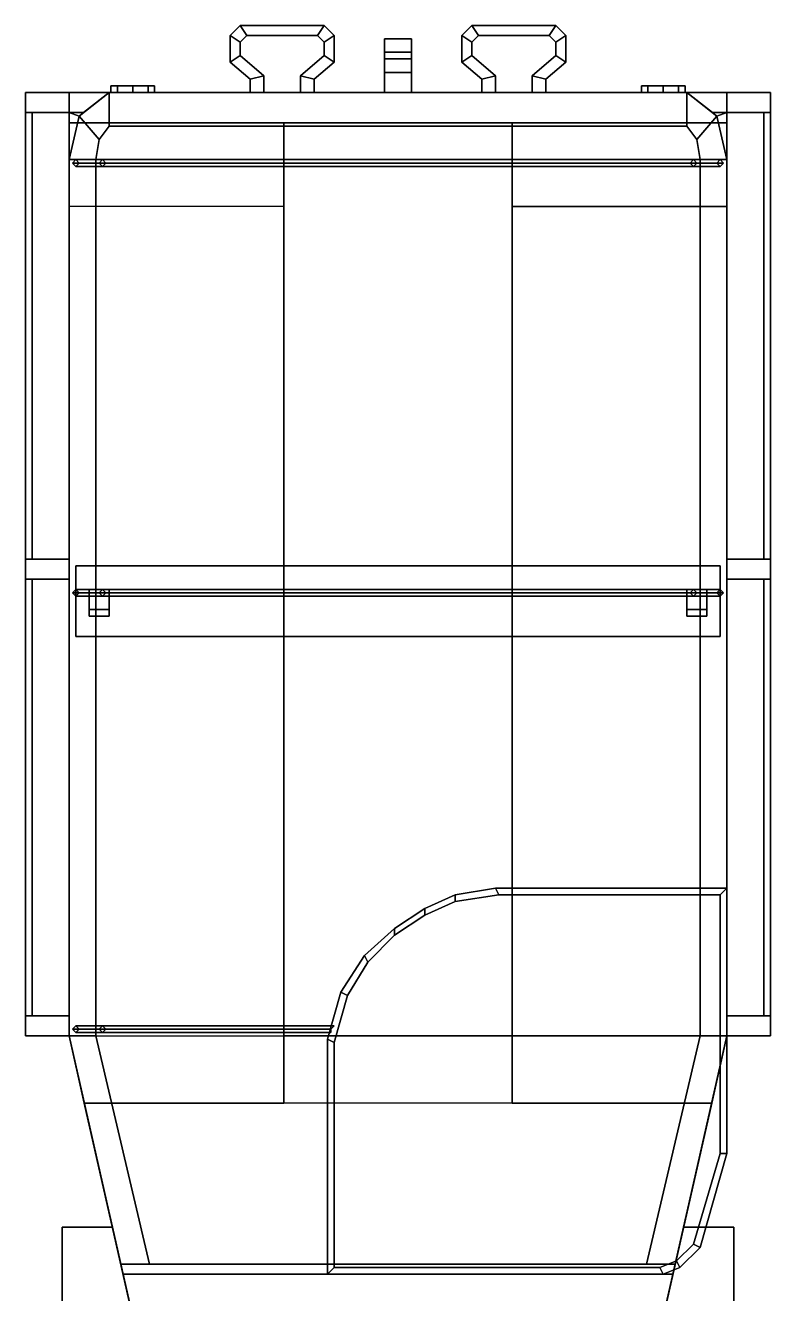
# Model space of a CAD drawing. Extents: x -1.11 to 1.11, y -2.64 to 3.12.
# Drawn here: x -1.11 to 1.11, y -0.658 to 3.12 of the extents above; entities that cross this region are included whole.
import ezdxf

# ---------------------------------------------------------------- set-up
doc = ezdxf.new("R2010")
doc.units = 0
doc.layers.get('0').update_dxf_attribs({"linetype": 'CONTINUOUS'})

msp = doc.modelspace()

# ---------------------------------------------------------------- linework, layer by layer
for points in [[(-0.47, 3.12, 0.63), (-0.5, 3.09, 0.63), (-0.5, 3.09, 0.83), (-0.47, 3.12, 0.83)], [(-0.45, 3.09, 0.63), (-0.47, 3.07, 0.63), (-0.5, 3.09, 0.63), (-0.47, 3.12, 0.63)], [(-0.5, 3.09, 0.83), (-0.47, 3.07, 0.83), (-0.45, 3.09, 0.83), (-0.47, 3.12, 0.83)], [(-0.47, 3.12, 0.83), (-0.22, 3.12, 0.83), (-0.22, 3.12, 0.63), (-0.47, 3.12, 0.63)], [(-0.22, 3.12, 0.63), (-0.24, 3.09, 0.63), (-0.45, 3.09, 0.63), (-0.47, 3.12, 0.63)], [(-0.45, 3.09, 0.83), (-0.24, 3.09, 0.83), (-0.22, 3.12, 0.83), (-0.47, 3.12, 0.83)], [(-0.19, 3.09, 0.63), (-0.22, 3.07, 0.63), (-0.24, 3.09, 0.63), (-0.22, 3.12, 0.63)], [(-0.24, 3.09, 0.83), (-0.22, 3.07, 0.83), (-0.19, 3.09, 0.83), (-0.22, 3.12, 0.83)], [(-0.22, 3.12, 0.83), (-0.19, 3.09, 0.83), (-0.19, 3.09, 0.63), (-0.22, 3.12, 0.63)], [(0.24, 3.09, 0.63), (0.22, 3.07, 0.63), (0.19, 3.09, 0.63), (0.22, 3.12, 0.63)], [(0.22, 3.12, 0.63), (0.19, 3.09, 0.63), (0.19, 3.09, 0.83), (0.22, 3.12, 0.83)], [(0.19, 3.09, 0.83), (0.22, 3.07, 0.83), (0.24, 3.09, 0.83), (0.22, 3.12, 0.83)], [(0.47, 3.12, 0.63), (0.45, 3.09, 0.63), (0.24, 3.09, 0.63), (0.22, 3.12, 0.63)], [(0.24, 3.09, 0.83), (0.45, 3.09, 0.83), (0.47, 3.12, 0.83), (0.22, 3.12, 0.83)], [(0.22, 3.12, 0.83), (0.47, 3.12, 0.83), (0.47, 3.12, 0.63), (0.22, 3.12, 0.63)], [(0.45, 3.09, 0.83), (0.47, 3.07, 0.83), (0.5, 3.09, 0.83), (0.47, 3.12, 0.83)], [(0.5, 3.09, 0.63), (0.47, 3.07, 0.63), (0.45, 3.09, 0.63), (0.47, 3.12, 0.63)], [(0.47, 3.12, 0.83), (0.5, 3.09, 0.83), (0.5, 3.09, 0.63), (0.47, 3.12, 0.63)], [(-0.5, 3.09, 0.63), (-0.5, 3.01, 0.63), (-0.5, 3.01, 0.83), (-0.5, 3.09, 0.83)], [(-0.47, 3.07, 0.63), (-0.47, 3.03, 0.63), (-0.5, 3.01, 0.63), (-0.5, 3.09, 0.63)], [(-0.5, 3.01, 0.83), (-0.47, 3.03, 0.83), (-0.47, 3.07, 0.83), (-0.5, 3.09, 0.83)], [(-0.45, 3.09, 0.83), (-0.47, 3.07, 0.83), (-0.47, 3.07, 0.63), (-0.45, 3.09, 0.63)], [(-0.47, 3.07, 0.83), (-0.47, 3.03, 0.83), (-0.47, 3.03, 0.63), (-0.47, 3.07, 0.63)], [(-0.45, 3.09, 0.63), (-0.24, 3.09, 0.63), (-0.24, 3.09, 0.83), (-0.45, 3.09, 0.83)], [(-0.24, 3.09, 0.63), (-0.22, 3.07, 0.63), (-0.22, 3.07, 0.83), (-0.24, 3.09, 0.83)], [(-0.19, 3.01, 0.63), (-0.22, 3.03, 0.63), (-0.22, 3.07, 0.63), (-0.19, 3.09, 0.63)], [(-0.22, 3.07, 0.83), (-0.22, 3.03, 0.83), (-0.19, 3.01, 0.83), (-0.19, 3.09, 0.83)], [(-0.22, 3.07, 0.63), (-0.22, 3.03, 0.63), (-0.22, 3.03, 0.83), (-0.22, 3.07, 0.83)], [(-0.19, 3.09, 0.83), (-0.19, 3.01, 0.83), (-0.19, 3.01, 0.63), (-0.19, 3.09, 0.63)], [(-0.04, 3.08, 0.83), (-0.04, 3.04, 0.87), (0.04, 3.04, 0.87), (0.04, 3.08, 0.83)], [(0.04, 3.08, 0.83), (0.04, 3.04, 0.77), (-0.04, 3.04, 0.77), (-0.04, 3.08, 0.83)], [(-0.04, 3.04, 0.77), (-0.04, 3.02, 0.81), (-0.04, 3.04, 0.87), (-0.04, 3.08, 0.83)], [(-0.04, 3.04, 0.59), (-0.04, 3.02, 0.65), (-0.04, 3.04, 0.69), (-0.04, 3.08, 0.63)], [(0.04, 3.08, 0.63), (0.04, 3.04, 0.59), (-0.04, 3.04, 0.59), (-0.04, 3.08, 0.63)], [(-0.04, 3.08, 0.78), (-0.04, 3.04, 0.73), (0.04, 3.04, 0.73), (0.04, 3.08, 0.78)], [(-0.04, 3.08, 0.63), (-0.04, 3.04, 0.69), (-0.04, 3.04, 0.73), (-0.04, 3.08, 0.78)], [(0.04, 3.08, 0.78), (0.04, 3.08, 0.63), (-0.04, 3.08, 0.63), (-0.04, 3.08, 0.78)], [(0.04, 3.04, 0.87), (0.04, 3.02, 0.81), (0.04, 3.04, 0.77), (0.04, 3.08, 0.83)], [(0.04, 3.04, 0.69), (0.04, 3.02, 0.65), (0.04, 3.04, 0.59), (0.04, 3.08, 0.63)], [(0.04, 3.04, 0.73), (0.04, 3.04, 0.69), (0.04, 3.08, 0.63), (0.04, 3.08, 0.78)], [(0.19, 3.01, 0.83), (0.22, 3.03, 0.83), (0.22, 3.07, 0.83), (0.19, 3.09, 0.83)], [(0.19, 3.09, 0.63), (0.19, 3.01, 0.63), (0.19, 3.01, 0.83), (0.19, 3.09, 0.83)], [(0.22, 3.07, 0.63), (0.22, 3.03, 0.63), (0.19, 3.01, 0.63), (0.19, 3.09, 0.63)], [(0.24, 3.09, 0.83), (0.22, 3.07, 0.83), (0.22, 3.07, 0.63), (0.24, 3.09, 0.63)], [(0.22, 3.07, 0.83), (0.22, 3.03, 0.83), (0.22, 3.03, 0.63), (0.22, 3.07, 0.63)], [(0.24, 3.09, 0.63), (0.45, 3.09, 0.63), (0.45, 3.09, 0.83), (0.24, 3.09, 0.83)], [(0.45, 3.09, 0.63), (0.47, 3.07, 0.63), (0.47, 3.07, 0.83), (0.45, 3.09, 0.83)], [(0.5, 3.01, 0.63), (0.47, 3.03, 0.63), (0.47, 3.07, 0.63), (0.5, 3.09, 0.63)], [(0.47, 3.07, 0.83), (0.47, 3.03, 0.83), (0.5, 3.01, 0.83), (0.5, 3.09, 0.83)], [(0.47, 3.07, 0.63), (0.47, 3.03, 0.63), (0.47, 3.03, 0.83), (0.47, 3.07, 0.83)], [(0.5, 3.09, 0.83), (0.5, 3.01, 0.83), (0.5, 3.01, 0.63), (0.5, 3.09, 0.63)], [(-0.47, 3.03, 0.63), (-0.4, 2.97, 0.63), (-0.44, 2.96, 0.63), (-0.5, 3.01, 0.63)], [(-0.44, 2.96, 0.83), (-0.4, 2.97, 0.83), (-0.47, 3.03, 0.83), (-0.5, 3.01, 0.83)], [(-0.47, 3.03, 0.83), (-0.4, 2.97, 0.83), (-0.4, 2.97, 0.63), (-0.47, 3.03, 0.63)], [(-0.22, 3.03, 0.63), (-0.29, 2.97, 0.63), (-0.29, 2.97, 0.83), (-0.22, 3.03, 0.83)], [(-0.25, 2.96, 0.63), (-0.29, 2.97, 0.63), (-0.22, 3.03, 0.63), (-0.19, 3.01, 0.63)], [(-0.22, 3.03, 0.83), (-0.29, 2.97, 0.83), (-0.25, 2.96, 0.83), (-0.19, 3.01, 0.83)], [(-0.04, 3.02, 0.81), (-0.04, 2.98, 0.81), (-0.04, 2.98, 0.87), (-0.04, 3.04, 0.87)], [(-0.04, 3.04, 0.87), (-0.04, 2.98, 0.87), (0.04, 2.98, 0.87), (0.04, 3.04, 0.87)], [(0.04, 3.04, 0.77), (0.04, 3.02, 0.81), (-0.04, 3.02, 0.81), (-0.04, 3.04, 0.77)], [(-0.04, 3.04, 0.69), (-0.04, 3.02, 0.65), (0.04, 3.02, 0.65), (0.04, 3.04, 0.69)], [(-0.04, 2.98, 0.59), (-0.04, 2.98, 0.65), (-0.04, 3.02, 0.65), (-0.04, 3.04, 0.59)], [(0.04, 3.04, 0.59), (0.04, 2.98, 0.59), (-0.04, 2.98, 0.59), (-0.04, 3.04, 0.59)], [(-0.04, 3.04, 0.73), (-0.04, 3.04, 0.69), (0.04, 3.04, 0.69), (0.04, 3.04, 0.73)], [(0.04, 2.98, 0.87), (0.04, 2.98, 0.81), (0.04, 3.02, 0.81), (0.04, 3.04, 0.87)], [(0.04, 3.02, 0.65), (0.04, 2.98, 0.65), (0.04, 2.98, 0.59), (0.04, 3.04, 0.59)], [(0.22, 3.03, 0.63), (0.29, 2.97, 0.63), (0.25, 2.96, 0.63), (0.19, 3.01, 0.63)], [(0.25, 2.96, 0.83), (0.29, 2.97, 0.83), (0.22, 3.03, 0.83), (0.19, 3.01, 0.83)], [(0.22, 3.03, 0.83), (0.29, 2.97, 0.83), (0.29, 2.97, 0.63), (0.22, 3.03, 0.63)], [(0.47, 3.03, 0.83), (0.4, 2.97, 0.83), (0.44, 2.96, 0.83), (0.5, 3.01, 0.83)], [(0.47, 3.03, 0.63), (0.4, 2.97, 0.63), (0.4, 2.97, 0.83), (0.47, 3.03, 0.83)], [(0.44, 2.96, 0.63), (0.4, 2.97, 0.63), (0.47, 3.03, 0.63), (0.5, 3.01, 0.63)], [(-0.5, 3.01, 0.63), (-0.44, 2.96, 0.63), (-0.44, 2.96, 0.83), (-0.5, 3.01, 0.83)], [(-0.19, 3.01, 0.83), (-0.25, 2.96, 0.83), (-0.25, 2.96, 0.63), (-0.19, 3.01, 0.63)], [(0.04, 3.02, 0.81), (0.04, 2.98, 0.81), (-0.04, 2.98, 0.81), (-0.04, 3.02, 0.81)], [(-0.04, 3.02, 0.65), (-0.04, 2.98, 0.65), (0.04, 2.98, 0.65), (0.04, 3.02, 0.65)], [(0.19, 3.01, 0.63), (0.25, 2.96, 0.63), (0.25, 2.96, 0.83), (0.19, 3.01, 0.83)], [(0.5, 3.01, 0.83), (0.44, 2.96, 0.83), (0.44, 2.96, 0.63), (0.5, 3.01, 0.63)], [(-0.4, 2.97, 0.63), (-0.4, 2.92, 0.63), (-0.44, 2.92, 0.63), (-0.44, 2.96, 0.63)], [(-0.44, 2.92, 0.83), (-0.4, 2.92, 0.83), (-0.4, 2.97, 0.83), (-0.44, 2.96, 0.83)], [(-0.44, 2.96, 0.63), (-0.44, 2.92, 0.63), (-0.44, 2.92, 0.83), (-0.44, 2.96, 0.83)], [(-0.4, 2.97, 0.83), (-0.4, 2.92, 0.83), (-0.4, 2.92, 0.63), (-0.4, 2.97, 0.63)], [(-0.29, 2.97, 0.63), (-0.29, 2.92, 0.63), (-0.29, 2.92, 0.83), (-0.29, 2.97, 0.83)], [(-0.25, 2.92, 0.63), (-0.29, 2.92, 0.63), (-0.29, 2.97, 0.63), (-0.25, 2.96, 0.63)], [(-0.29, 2.97, 0.83), (-0.29, 2.92, 0.83), (-0.25, 2.92, 0.83), (-0.25, 2.96, 0.83)], [(-0.25, 2.96, 0.83), (-0.25, 2.92, 0.83), (-0.25, 2.92, 0.63), (-0.25, 2.96, 0.63)], [(-0.04, 2.98, 0.81), (-0.04, 2.92, 0.78), (-0.04, 2.92, 0.84), (-0.04, 2.98, 0.87)], [(0.04, 2.98, 0.81), (0.04, 2.92, 0.78), (-0.04, 2.92, 0.78), (-0.04, 2.98, 0.81)], [(-0.04, 2.98, 0.87), (-0.04, 2.92, 0.84), (0.04, 2.92, 0.84), (0.04, 2.98, 0.87)], [(-0.04, 2.92, 0.62), (-0.04, 2.92, 0.68), (-0.04, 2.98, 0.65), (-0.04, 2.98, 0.59)], [(-0.04, 2.98, 0.65), (-0.04, 2.92, 0.68), (0.04, 2.92, 0.68), (0.04, 2.98, 0.65)], [(0.04, 2.98, 0.59), (0.04, 2.92, 0.62), (-0.04, 2.92, 0.62), (-0.04, 2.98, 0.59)], [(0.04, 2.92, 0.84), (0.04, 2.92, 0.78), (0.04, 2.98, 0.81), (0.04, 2.98, 0.87)], [(0.04, 2.98, 0.65), (0.04, 2.92, 0.68), (0.04, 2.92, 0.62), (0.04, 2.98, 0.59)], [(0.25, 2.92, 0.83), (0.29, 2.92, 0.83), (0.29, 2.97, 0.83), (0.25, 2.96, 0.83)], [(0.29, 2.97, 0.63), (0.29, 2.92, 0.63), (0.25, 2.92, 0.63), (0.25, 2.96, 0.63)], [(0.25, 2.96, 0.63), (0.25, 2.92, 0.63), (0.25, 2.92, 0.83), (0.25, 2.96, 0.83)], [(0.29, 2.97, 0.83), (0.29, 2.92, 0.83), (0.29, 2.92, 0.63), (0.29, 2.97, 0.63)], [(0.44, 2.92, 0.63), (0.4, 2.92, 0.63), (0.4, 2.97, 0.63), (0.44, 2.96, 0.63)], [(0.4, 2.97, 0.63), (0.4, 2.92, 0.63), (0.4, 2.92, 0.83), (0.4, 2.97, 0.83)], [(0.4, 2.97, 0.83), (0.4, 2.92, 0.83), (0.44, 2.92, 0.83), (0.44, 2.96, 0.83)], [(0.44, 2.96, 0.83), (0.44, 2.92, 0.83), (0.44, 2.92, 0.63), (0.44, 2.96, 0.63)], [(-0.98, 2.92, 1.08), (-0.98, 2.86, 1.08), (-1.11, 2.86, 1.08), (-1.11, 2.92, 1.08)], [(-1.11, 2.92, 1.3), (-1.11, 2.86, 1.3), (-0.9371, 2.86, 1.3), (-0.86, 2.92, 1.3)], [(-1.11, 2.92, 1.08), (-1.11, 2.92, 1.3), (-0.86, 2.92, 1.3), (-0.86, 2.92, 1.08)], [(-1.11, 2.86, 1.08), (-1.11, 2.86, 1.3), (-1.11, 2.92, 1.3), (-1.11, 2.92, 1.08)], [(-0.86, 2.92, 1.08), (-0.98, 2.92, 0.6), (-0.98, 2.92, 0.6), (-0.98, 2.92, 1.08)], [(0.86, 2.92, 1.08), (0.98, 2.92, 0.6), (-0.98, 2.92, 0.6), (-0.86, 2.92, 1.08)], [(0.98, 2.92, 0.6), (0.98, 2.83, 0.6), (-0.98, 2.83, 0.6), (-0.98, 2.92, 0.6)], [(-0.98, 2.92, 1.08), (-0.98, 2.92, 0.6), (-0.98, 2.83, 0.6), (-0.98, 2.58, 1.06)], [(-0.98, 0.11, 1.08), (-0.98, 2.92, 1.08), (-0.98, 2.58, 1.06), (-0.98, 0.11, 1.06)], [(-0.95, 2.85, 1.87), (-0.89, 2.78, 1.87), (-0.86, 2.82, 1.87), (-0.86, 2.92, 1.87)], [(-0.86, 2.92, 1.3), (-0.9371, 2.86, 1.3), (-0.95, 2.85, 1.87), (-0.86, 2.92, 1.87)], [(0.86, 2.82, 1.87), (0.86, 2.92, 1.87), (-0.86, 2.92, 1.87), (-0.86, 2.82, 1.87)], [(-0.86, 2.92, 1.87), (0.86, 2.92, 1.87), (0.86, 2.92, 1.08), (-0.86, 2.92, 1.08)], [(-0.836, 2.94, 0.946), (-0.855, 2.94, 0.9), (-0.855, 2.92, 0.9), (-0.836, 2.92, 0.946)], [(-0.855, 2.94, 0.9), (-0.836, 2.94, 0.854), (-0.836, 2.92, 0.854), (-0.855, 2.92, 0.9)], [(-0.744, 2.94, 0.946), (-0.855, 2.94, 0.9), (-0.836, 2.94, 0.946), (-0.79, 2.94, 0.965)], [(-0.725, 2.94, 0.9), (-0.836, 2.94, 0.854), (-0.855, 2.94, 0.9), (-0.744, 2.94, 0.946)], [(-0.79, 2.94, 0.965), (-0.836, 2.94, 0.946), (-0.836, 2.92, 0.946), (-0.79, 2.92, 0.965)], [(-0.836, 2.94, 0.854), (-0.79, 2.94, 0.835), (-0.79, 2.92, 0.835), (-0.836, 2.92, 0.854)], [(-0.744, 2.94, 0.854), (-0.79, 2.94, 0.835), (-0.836, 2.94, 0.854), (-0.725, 2.94, 0.9)], [(-0.744, 2.94, 0.946), (-0.79, 2.94, 0.965), (-0.79, 2.92, 0.965), (-0.744, 2.92, 0.946)], [(-0.79, 2.94, 0.835), (-0.744, 2.94, 0.854), (-0.744, 2.92, 0.854), (-0.79, 2.92, 0.835)], [(-0.725, 2.94, 0.9), (-0.744, 2.94, 0.946), (-0.744, 2.92, 0.946), (-0.725, 2.92, 0.9)], [(-0.744, 2.94, 0.854), (-0.725, 2.94, 0.9), (-0.725, 2.92, 0.9), (-0.744, 2.92, 0.854)], [(0.744, 2.94, 0.946), (0.725, 2.94, 0.9), (0.725, 2.92, 0.9), (0.744, 2.92, 0.946)], [(0.725, 2.94, 0.9), (0.744, 2.94, 0.854), (0.744, 2.92, 0.854), (0.725, 2.92, 0.9)], [(0.855, 2.94, 0.9), (0.744, 2.94, 0.854), (0.725, 2.94, 0.9), (0.836, 2.94, 0.946)], [(0.836, 2.94, 0.946), (0.725, 2.94, 0.9), (0.744, 2.94, 0.946), (0.79, 2.94, 0.965)], [(0.79, 2.94, 0.965), (0.744, 2.94, 0.946), (0.744, 2.92, 0.946), (0.79, 2.92, 0.965)], [(0.744, 2.94, 0.854), (0.79, 2.94, 0.835), (0.79, 2.92, 0.835), (0.744, 2.92, 0.854)], [(0.836, 2.94, 0.854), (0.79, 2.94, 0.835), (0.744, 2.94, 0.854), (0.855, 2.94, 0.9)], [(0.836, 2.94, 0.946), (0.79, 2.94, 0.965), (0.79, 2.92, 0.965), (0.836, 2.92, 0.946)], [(0.79, 2.94, 0.835), (0.836, 2.94, 0.854), (0.836, 2.92, 0.854), (0.79, 2.92, 0.835)], [(0.855, 2.94, 0.9), (0.836, 2.94, 0.946), (0.836, 2.92, 0.946), (0.855, 2.92, 0.9)], [(0.836, 2.94, 0.854), (0.855, 2.94, 0.9), (0.855, 2.92, 0.9), (0.836, 2.92, 0.854)], [(0.98, 2.92, 1.08), (0.98, 2.92, 0.6), (0.98, 2.92, 0.6), (0.86, 2.92, 1.08)], [(0.89, 2.78, 1.87), (0.95, 2.85, 1.87), (0.86, 2.92, 1.87), (0.86, 2.82, 1.87)], [(0.86, 2.92, 1.87), (0.95, 2.85, 1.87), (0.9371, 2.86, 1.3), (0.86, 2.92, 1.3)], [(1.11, 2.92, 1.3), (1.11, 2.92, 1.08), (0.86, 2.92, 1.08), (0.86, 2.92, 1.3)], [(0.86, 2.92, 1.3), (0.9371, 2.86, 1.3), (1.11, 2.86, 1.3), (1.11, 2.92, 1.3)], [(0.98, 2.92, 1.08), (0.98, 2.58, 1.06), (0.98, 2.83, 0.6), (0.98, 2.92, 0.6)], [(0.98, 2.92, 1.08), (0.98, 0.11, 1.08), (0.98, 0.11, 1.06), (0.98, 2.58, 1.06)], [(1.11, 2.92, 1.08), (1.11, 2.86, 1.08), (0.98, 2.86, 1.08), (0.98, 2.92, 1.08)], [(1.11, 2.86, 1.3), (1.11, 2.86, 1.08), (1.11, 2.92, 1.08), (1.11, 2.92, 1.3)], [(-0.9371, 2.86, 1.08), (-0.9371, 2.86, 1.3), (-1.11, 2.86, 1.3), (-1.11, 2.86, 1.08)], [(-1.11, 2.86, 1.24), (-1.11, 1.53, 1.24), (-1.11, 1.53, 1.3), (-1.11, 2.86, 1.3)], [(-1.11, 2.86, 1.3), (-1.11, 1.53, 1.3), (-1.09, 1.53, 1.3), (-1.09, 2.86, 1.3)], [(-1.09, 2.86, 1.24), (-1.09, 1.53, 1.24), (-1.11, 1.53, 1.24), (-1.11, 2.86, 1.24)], [(-1.11, 2.86, 1.08), (-1.11, 1.53, 1.08), (-1.11, 1.53, 1.14), (-1.11, 2.86, 1.14)], [(-1.11, 2.86, 1.14), (-1.11, 1.53, 1.14), (-1.09, 1.53, 1.14), (-1.09, 2.86, 1.14)], [(-1.09, 2.86, 1.08), (-1.09, 1.53, 1.08), (-1.11, 1.53, 1.08), (-1.11, 2.86, 1.08)], [(-1.09, 1.53, 1.3), (-1.09, 1.53, 1.24), (-1.09, 2.86, 1.24), (-1.09, 2.86, 1.3)], [(-1.09, 1.53, 1.14), (-1.09, 1.53, 1.08), (-1.09, 2.86, 1.08), (-1.09, 2.86, 1.14)], [(-0.95, 2.85, 1.08), (-0.95, 2.85, 1.08), (-0.98, 2.86, 1.08), (-0.98, 2.72, 1.08)], [(-0.9371, 2.86, 1.08), (-0.9371, 2.86, 1.08), (-0.98, 2.86, 1.08), (-0.95, 2.85, 1.08)], [(-0.89, 2.78, 1.87), (-0.95, 2.85, 1.87), (-0.98, 2.72, 1.87), (-0.9, 2.72, 1.87)], [(-0.98, 2.72, 1.87), (-0.95, 2.85, 1.87), (-0.95, 2.85, 1.08), (-0.98, 2.72, 1.08)], [(-0.9371, 2.86, 1.08), (-0.95, 2.85, 1.08), (-0.95, 2.85, 1.87), (-0.9371, 2.86, 1.3)], [(0.95, 2.85, 1.87), (0.89, 2.78, 1.87), (0.9, 2.72, 1.87), (0.98, 2.72, 1.87)], [(0.98, 2.86, 1.08), (0.9371, 2.86, 1.08), (0.95, 2.85, 1.08), (0.98, 2.86, 1.08)], [(0.9371, 2.86, 1.3), (0.9371, 2.86, 1.08), (1.11, 2.86, 1.08), (1.11, 2.86, 1.3)], [(0.9371, 2.86, 1.3), (0.95, 2.85, 1.87), (0.95, 2.85, 1.08), (0.9371, 2.86, 1.08)], [(0.98, 2.86, 1.08), (0.95, 2.85, 1.08), (0.98, 2.72, 1.08), (0.98, 2.86, 1.08)], [(0.98, 2.72, 1.08), (0.95, 2.85, 1.08), (0.95, 2.85, 1.87), (0.98, 2.72, 1.87)], [(1.11, 2.86, 1.24), (1.11, 1.53, 1.24), (1.09, 1.53, 1.24), (1.09, 2.86, 1.24)], [(1.09, 1.53, 1.24), (1.09, 1.53, 1.3), (1.09, 2.86, 1.3), (1.09, 2.86, 1.24)], [(1.09, 2.86, 1.3), (1.09, 1.53, 1.3), (1.11, 1.53, 1.3), (1.11, 2.86, 1.3)], [(1.09, 2.86, 1.14), (1.09, 1.53, 1.14), (1.11, 1.53, 1.14), (1.11, 2.86, 1.14)], [(1.09, 1.53, 1.08), (1.09, 1.53, 1.14), (1.09, 2.86, 1.14), (1.09, 2.86, 1.08)], [(1.11, 2.86, 1.08), (1.11, 1.53, 1.08), (1.09, 1.53, 1.08), (1.09, 2.86, 1.08)], [(1.11, 2.86, 1.3), (1.11, 1.53, 1.3), (1.11, 1.53, 1.24), (1.11, 2.86, 1.24)], [(1.11, 2.86, 1.14), (1.11, 1.53, 1.14), (1.11, 1.53, 1.08), (1.11, 2.86, 1.08)], [(-0.98, 2.58, 1.06), (-0.98, 2.83, 0.6), (-0.34, 2.83, 0.6), (-0.34, 2.58, 1.06)], [(-0.86, 2.82, 1.85), (-0.86, 2.82, 1.87), (-0.89, 2.78, 1.87), (-0.89, 2.78, 1.85)], [(0.86, 2.82, 1.85), (0.86, 2.82, 1.87), (-0.86, 2.82, 1.87), (-0.86, 2.82, 1.85)], [(0.34, 2.83, 0.6), (0.34, 0.11, 0.6), (-0.34, 0.11, 0.6), (-0.34, 2.83, 0.6)], [(-0.34, 0.11, 1.06), (-0.34, 2.58, 1.06), (-0.34, 2.83, 0.6), (-0.34, 0.11, 0.6)], [(0.34, 2.58, 1.06), (0.34, 0.11, 1.06), (0.34, 0.11, 0.6), (0.34, 2.83, 0.6)], [(0.98, 2.83, 0.6), (0.98, 2.58, 1.06), (0.34, 2.58, 1.06), (0.34, 2.83, 0.6)], [(0.86, 2.82, 1.87), (0.86, 2.82, 1.85), (0.89, 2.78, 1.85), (0.89, 2.78, 1.87)], [(-0.89, 2.78, 1.85), (-0.89, 2.78, 1.87), (-0.9, 2.72, 1.87), (-0.9, 2.72, 1.85)], [(0.89, 2.78, 1.87), (0.89, 2.78, 1.85), (0.9, 2.72, 1.85), (0.9, 2.72, 1.87)], [(-0.9, 2.72, 1.87), (-0.98, 2.72, 1.87), (-0.98, 0.11, 1.87), (-0.9, 0.11, 1.87)], [(-0.98, 0.11, 1.87), (-0.98, 2.72, 1.87), (-0.98, 2.72, 1.08), (-0.98, 0.11, 1.08)], [(-0.96, 2.72, 1.87), (-0.97, 2.71, 1.87), (-0.97, 2.71, 2.01), (-0.96, 2.72, 2)], [(-0.96, 2.72, 2), (-0.97, 2.71, 2.01), (-0.89, 2.71, 2.06), (-0.88, 2.72, 2.05)], [(-0.95, 2.71, 1.87), (-0.96, 2.72, 1.87), (-0.96, 2.72, 2), (-0.95, 2.71, 1.99)], [(-0.95, 2.71, 1.99), (-0.96, 2.72, 2), (-0.88, 2.72, 2.05), (-0.87, 2.71, 2.04)], [(-0.9, 2.72, 1.85), (-0.9, 2.72, 1.87), (-0.9, 0.11, 1.87), (-0.9, 0.11, 1.85)], [(0.89, 2.71, 2.06), (0.88, 2.72, 2.05), (-0.88, 2.72, 2.05), (-0.89, 2.71, 2.06)], [(0.88, 2.72, 2.05), (0.87, 2.71, 2.04), (-0.87, 2.71, 2.04), (-0.88, 2.72, 2.05)], [(0.96, 2.72, 2), (0.95, 2.71, 1.99), (0.87, 2.71, 2.04), (0.88, 2.72, 2.05)], [(0.97, 2.71, 2.01), (0.96, 2.72, 2), (0.88, 2.72, 2.05), (0.89, 2.71, 2.06)], [(0.98, 2.72, 1.87), (0.9, 2.72, 1.87), (0.9, 0.11, 1.87), (0.98, 0.11, 1.87)], [(0.9, 2.72, 1.87), (0.9, 2.72, 1.85), (0.9, 0.11, 1.85), (0.9, 0.11, 1.87)], [(0.96, 2.72, 1.87), (0.95, 2.71, 1.87), (0.95, 2.71, 1.99), (0.96, 2.72, 2)], [(0.97, 2.71, 1.87), (0.96, 2.72, 1.87), (0.96, 2.72, 2), (0.97, 2.71, 2.01)], [(0.98, 0.11, 1.08), (0.98, 2.72, 1.08), (0.98, 2.72, 1.87), (0.98, 0.11, 1.87)], [(-0.97, 2.71, 1.87), (-0.96, 2.7, 1.87), (-0.96, 2.7, 2), (-0.97, 2.71, 2.01)], [(-0.97, 2.71, 2.01), (-0.96, 2.7, 2), (-0.88, 2.7, 2.05), (-0.89, 2.71, 2.06)], [(-0.96, 2.7, 1.87), (-0.95, 2.71, 1.87), (-0.95, 2.71, 1.99), (-0.96, 2.7, 2)], [(-0.96, 2.7, 2), (-0.95, 2.71, 1.99), (-0.87, 2.71, 2.04), (-0.88, 2.7, 2.05)], [(0.88, 2.7, 2.05), (0.89, 2.71, 2.06), (-0.89, 2.71, 2.06), (-0.88, 2.7, 2.05)], [(0.87, 2.71, 2.04), (0.88, 2.7, 2.05), (-0.88, 2.7, 2.05), (-0.87, 2.71, 2.04)], [(0.95, 2.71, 1.99), (0.96, 2.7, 2), (0.88, 2.7, 2.05), (0.87, 2.71, 2.04)], [(0.96, 2.7, 2), (0.97, 2.71, 2.01), (0.89, 2.71, 2.06), (0.88, 2.7, 2.05)], [(0.95, 2.71, 1.87), (0.96, 2.7, 1.87), (0.96, 2.7, 2), (0.95, 2.71, 1.99)], [(0.96, 2.7, 1.87), (0.97, 2.71, 1.87), (0.97, 2.71, 2.01), (0.96, 2.7, 2)], [(0.98, 2.58, 1.06), (0.98, 0.11, 1.06), (0.34, 0.11, 1.06), (0.34, 2.58, 1.06)], [(-1.11, 1.47, 1.08), (-1.11, 1.47, 1.36), (-1.11, 1.53, 1.36), (-1.11, 1.53, 1.08)], [(-1.11, 1.53, 1.08), (-1.11, 1.53, 1.36), (-0.98, 1.53, 1.36), (-0.98, 1.53, 1.08)], [(-1.11, 1.53, 1.36), (-1.11, 1.47, 1.36), (-0.98, 1.47, 1.36), (-0.98, 1.53, 1.36)], [(-0.98, 1.53, 1.08), (-0.98, 1.47, 1.08), (-1.11, 1.47, 1.08), (-1.11, 1.53, 1.08)], [(1.11, 1.53, 1.36), (1.11, 1.53, 1.08), (0.98, 1.53, 1.08), (0.98, 1.53, 1.36)], [(1.11, 1.53, 1.08), (1.11, 1.47, 1.08), (0.98, 1.47, 1.08), (0.98, 1.53, 1.08)], [(0.98, 1.53, 1.36), (0.98, 1.47, 1.36), (1.11, 1.47, 1.36), (1.11, 1.53, 1.36)], [(1.11, 1.47, 1.36), (1.11, 1.47, 1.08), (1.11, 1.53, 1.08), (1.11, 1.53, 1.36)], [(-0.96, 1.51, 0.33), (-0.96, 1.3, 0.33), (-0.96, 1.3, 0.65), (-0.96, 1.51, 0.65)], [(0.96, 1.51, 0.65), (0.96, 1.51, 0.33), (-0.96, 1.51, 0.33), (-0.96, 1.51, 0.65)], [(0.96, 1.51, 0.33), (0.96, 1.3, 0.33), (-0.96, 1.3, 0.33), (-0.96, 1.51, 0.33)], [(-0.96, 1.51, 0.65), (-0.96, 1.3, 0.65), (0.96, 1.3, 0.65), (0.96, 1.51, 0.65)], [(0.96, 1.3, 0.65), (0.96, 1.3, 0.33), (0.96, 1.51, 0.33), (0.96, 1.51, 0.65)], [(-0.98, 1.47, 1.08), (-0.98, 1.47, 1.36), (-1.11, 1.47, 1.36), (-1.11, 1.47, 1.08)], [(-1.11, 1.47, 1.3), (-1.11, 0.17, 1.3), (-1.09, 0.17, 1.3), (-1.09, 1.47, 1.3)], [(-1.11, 1.47, 1.24), (-1.11, 0.17, 1.24), (-1.11, 0.17, 1.3), (-1.11, 1.47, 1.3)], [(-1.09, 1.47, 1.24), (-1.09, 0.17, 1.24), (-1.11, 0.17, 1.24), (-1.11, 1.47, 1.24)], [(-1.11, 1.47, 1.08), (-1.11, 0.17, 1.08), (-1.11, 0.17, 1.14), (-1.11, 1.47, 1.14)], [(-1.11, 1.47, 1.14), (-1.11, 0.17, 1.14), (-1.09, 0.17, 1.14), (-1.09, 1.47, 1.14)], [(-1.09, 1.47, 1.08), (-1.09, 0.17, 1.08), (-1.11, 0.17, 1.08), (-1.11, 1.47, 1.08)], [(-1.09, 0.17, 1.3), (-1.09, 0.17, 1.24), (-1.09, 1.47, 1.24), (-1.09, 1.47, 1.3)], [(-1.09, 0.17, 1.14), (-1.09, 0.17, 1.08), (-1.09, 1.47, 1.08), (-1.09, 1.47, 1.14)], [(-0.96, 1.44, 2), (-0.97, 1.43, 2.01), (-0.89, 1.43, 2.06), (-0.88, 1.44, 2.05)], [(-0.96, 1.44, 1.87), (-0.97, 1.43, 1.87), (-0.97, 1.43, 2.01), (-0.96, 1.44, 2)], [(-0.95, 1.43, 1.99), (-0.96, 1.44, 2), (-0.88, 1.44, 2.05), (-0.87, 1.43, 2.04)], [(-0.95, 1.43, 1.87), (-0.96, 1.44, 1.87), (-0.96, 1.44, 2), (-0.95, 1.43, 1.99)], [(-0.92, 1.44, 0.65), (-0.92, 1.36, 0.65), (-0.92, 1.36, 0.8), (-0.92, 1.44, 0.8)], [(-0.86, 1.44, 0.8), (-0.86, 1.44, 0.65), (-0.92, 1.44, 0.65), (-0.92, 1.44, 0.8)], [(-0.92, 1.44, 0.8), (-0.92, 1.36, 0.8), (-0.92, 1.38, 0.83), (-0.92, 1.42, 0.83)], [(-0.86, 1.42, 0.83), (-0.86, 1.44, 0.8), (-0.92, 1.44, 0.8), (-0.92, 1.42, 0.83)], [(0.89, 1.43, 2.06), (0.88, 1.44, 2.05), (-0.88, 1.44, 2.05), (-0.89, 1.43, 2.06)], [(0.88, 1.44, 2.05), (0.87, 1.43, 2.04), (-0.87, 1.43, 2.04), (-0.88, 1.44, 2.05)], [(-0.86, 1.36, 0.8), (-0.86, 1.36, 0.65), (-0.86, 1.44, 0.65), (-0.86, 1.44, 0.8)], [(-0.86, 1.38, 0.83), (-0.86, 1.36, 0.8), (-0.86, 1.44, 0.8), (-0.86, 1.42, 0.83)], [(0.92, 1.44, 0.8), (0.92, 1.44, 0.65), (0.86, 1.44, 0.65), (0.86, 1.44, 0.8)], [(0.86, 1.44, 0.8), (0.86, 1.44, 0.65), (0.86, 1.36, 0.65), (0.86, 1.36, 0.8)], [(0.86, 1.42, 0.83), (0.86, 1.44, 0.8), (0.86, 1.36, 0.8), (0.86, 1.38, 0.83)], [(0.92, 1.42, 0.83), (0.92, 1.44, 0.8), (0.86, 1.44, 0.8), (0.86, 1.42, 0.83)], [(0.96, 1.44, 2), (0.95, 1.43, 1.99), (0.87, 1.43, 2.04), (0.88, 1.44, 2.05)], [(0.97, 1.43, 2.01), (0.96, 1.44, 2), (0.88, 1.44, 2.05), (0.89, 1.43, 2.06)], [(0.92, 1.36, 0.65), (0.92, 1.44, 0.65), (0.92, 1.44, 0.8), (0.92, 1.36, 0.8)], [(0.92, 1.36, 0.8), (0.92, 1.44, 0.8), (0.92, 1.42, 0.83), (0.92, 1.38, 0.83)], [(0.96, 1.44, 1.87), (0.95, 1.43, 1.87), (0.95, 1.43, 1.99), (0.96, 1.44, 2)], [(0.97, 1.43, 1.87), (0.96, 1.44, 1.87), (0.96, 1.44, 2), (0.97, 1.43, 2.01)], [(0.98, 1.47, 1.36), (0.98, 1.47, 1.08), (1.11, 1.47, 1.08), (1.11, 1.47, 1.36)], [(1.09, 0.17, 1.24), (1.09, 0.17, 1.3), (1.09, 1.47, 1.3), (1.09, 1.47, 1.24)], [(1.11, 1.47, 1.24), (1.11, 0.17, 1.24), (1.09, 0.17, 1.24), (1.09, 1.47, 1.24)], [(1.09, 1.47, 1.3), (1.09, 0.17, 1.3), (1.11, 0.17, 1.3), (1.11, 1.47, 1.3)], [(1.09, 1.47, 1.14), (1.09, 0.17, 1.14), (1.11, 0.17, 1.14), (1.11, 1.47, 1.14)], [(1.11, 1.47, 1.08), (1.11, 0.17, 1.08), (1.09, 0.17, 1.08), (1.09, 1.47, 1.08)], [(1.09, 0.17, 1.08), (1.09, 0.17, 1.14), (1.09, 1.47, 1.14), (1.09, 1.47, 1.08)], [(1.11, 1.47, 1.3), (1.11, 0.17, 1.3), (1.11, 0.17, 1.24), (1.11, 1.47, 1.24)], [(1.11, 1.47, 1.14), (1.11, 0.17, 1.14), (1.11, 0.17, 1.08), (1.11, 1.47, 1.08)], [(-0.97, 1.43, 2.01), (-0.96, 1.42, 2), (-0.88, 1.42, 2.05), (-0.89, 1.43, 2.06)], [(-0.97, 1.43, 1.87), (-0.96, 1.42, 1.87), (-0.96, 1.42, 2), (-0.97, 1.43, 2.01)], [(-0.96, 1.42, 2), (-0.95, 1.43, 1.99), (-0.87, 1.43, 2.04), (-0.88, 1.42, 2.05)], [(-0.96, 1.42, 1.87), (-0.95, 1.43, 1.87), (-0.95, 1.43, 1.99), (-0.96, 1.42, 2)], [(-0.92, 1.42, 0.83), (-0.92, 1.38, 0.83), (-0.86, 1.38, 0.83), (-0.86, 1.42, 0.83)], [(0.88, 1.42, 2.05), (0.89, 1.43, 2.06), (-0.89, 1.43, 2.06), (-0.88, 1.42, 2.05)], [(0.87, 1.43, 2.04), (0.88, 1.42, 2.05), (-0.88, 1.42, 2.05), (-0.87, 1.43, 2.04)], [(0.92, 1.38, 0.83), (0.92, 1.42, 0.83), (0.86, 1.42, 0.83), (0.86, 1.38, 0.83)], [(0.95, 1.43, 1.99), (0.96, 1.42, 2), (0.88, 1.42, 2.05), (0.87, 1.43, 2.04)], [(0.96, 1.42, 2), (0.97, 1.43, 2.01), (0.89, 1.43, 2.06), (0.88, 1.42, 2.05)], [(0.95, 1.43, 1.87), (0.96, 1.42, 1.87), (0.96, 1.42, 2), (0.95, 1.43, 1.99)], [(0.96, 1.42, 1.87), (0.97, 1.43, 1.87), (0.97, 1.43, 2.01), (0.96, 1.42, 2)], [(-0.92, 1.38, 0.83), (-0.92, 1.36, 0.8), (-0.86, 1.36, 0.8), (-0.86, 1.38, 0.83)], [(-0.92, 1.36, 0.8), (-0.92, 1.36, 0.65), (-0.86, 1.36, 0.65), (-0.86, 1.36, 0.8)], [(0.86, 1.38, 0.83), (0.86, 1.36, 0.8), (0.92, 1.36, 0.8), (0.92, 1.38, 0.83)], [(0.86, 1.36, 0.8), (0.86, 1.36, 0.65), (0.92, 1.36, 0.65), (0.92, 1.36, 0.8)], [(-0.96, 1.3, 0.65), (-0.96, 1.3, 0.33), (0.96, 1.3, 0.33), (0.96, 1.3, 0.65)], [(0.17, 0.53, 2.15), (0.17, 0.53, 1.87), (0.08, 0.49, 1.87), (0.08, 0.49, 2.15)], [(0.08, 0.47, 2.15), (0.17, 0.51, 2.15), (0.17, 0.53, 2.15), (0.08, 0.49, 2.15)], [(0.17, 0.51, 2.15), (0.3, 0.53, 2.15), (0.29, 0.55, 2.15), (0.17, 0.53, 2.15)], [(0.29, 0.55, 2.15), (0.29, 0.55, 1.87), (0.17, 0.53, 1.87), (0.17, 0.53, 2.15)], [(0.17, 0.51, 1.87), (0.3, 0.53, 1.87), (0.3, 0.53, 2.15), (0.17, 0.51, 2.15)], [(0.3, 0.53, 2.15), (0.96, 0.53, 2.15), (0.98, 0.55, 2.15), (0.29, 0.55, 2.15)], [(0.98, 0.55, 2.15), (0.98, 0.55, 1.87), (0.29, 0.55, 1.87), (0.29, 0.55, 2.15)], [(0.3, 0.53, 1.87), (0.96, 0.53, 1.87), (0.96, 0.53, 2.15), (0.3, 0.53, 2.15)], [(0.96, 0.53, 2.15), (0.96, -0.24, 2.15), (0.98, -0.24, 2.15), (0.98, 0.55, 2.15)], [(0.96, 0.53, 1.87), (0.96, -0.24, 1.87), (0.96, -0.24, 2.15), (0.96, 0.53, 2.15)], [(0.98, -0.24, 2.15), (0.98, -0.24, 1.87), (0.98, 0.55, 1.87), (0.98, 0.55, 2.15)], [(0.08, 0.47, 1.87), (0.17, 0.51, 1.87), (0.17, 0.51, 2.15), (0.08, 0.47, 2.15)], [(0.08, 0.49, 2.15), (0.08, 0.49, 1.87), (-0.01, 0.43, 1.87), (-0.01, 0.43, 2.15)], [(-0.01, 0.41, 2.15), (0.08, 0.47, 2.15), (0.08, 0.49, 2.15), (-0.01, 0.43, 2.15)], [(-0.01, 0.41, 1.87), (0.08, 0.47, 1.87), (0.08, 0.47, 2.15), (-0.01, 0.41, 2.15)], [(-0.01, 0.43, 2.15), (-0.01, 0.43, 1.87), (-0.1, 0.35, 1.87), (-0.1, 0.35, 2.15)], [(-0.09, 0.33, 2.15), (-0.01, 0.41, 2.15), (-0.01, 0.43, 2.15), (-0.1, 0.35, 2.15)], [(-0.09, 0.33, 1.87), (-0.01, 0.41, 1.87), (-0.01, 0.41, 2.15), (-0.09, 0.33, 2.15)], [(-0.1, 0.35, 2.15), (-0.1, 0.35, 1.87), (-0.17, 0.24, 1.87), (-0.17, 0.24, 2.15)], [(-0.15, 0.23, 2.15), (-0.09, 0.33, 2.15), (-0.1, 0.35, 2.15), (-0.17, 0.24, 2.15)], [(-0.15, 0.23, 1.87), (-0.09, 0.33, 1.87), (-0.09, 0.33, 2.15), (-0.15, 0.23, 2.15)], [(-0.19, 0.09, 2.15), (-0.15, 0.23, 2.15), (-0.17, 0.24, 2.15), (-0.21, 0.1, 2.15)], [(-0.17, 0.24, 2.15), (-0.17, 0.24, 1.87), (-0.21, 0.1, 1.87), (-0.21, 0.1, 2.15)], [(-0.19, 0.09, 1.87), (-0.15, 0.23, 1.87), (-0.15, 0.23, 2.15), (-0.19, 0.09, 2.15)], [(-0.98, 0.17, 1.08), (-0.98, 0.11, 1.08), (-1.11, 0.11, 1.08), (-1.11, 0.17, 1.08)], [(-1.11, 0.17, 1.3), (-1.11, 0.11, 1.3), (-0.98, 0.11, 1.3), (-0.98, 0.17, 1.3)], [(-1.11, 0.17, 1.08), (-1.11, 0.17, 1.3), (-0.98, 0.17, 1.3), (-0.98, 0.17, 1.08)], [(-1.11, 0.11, 1.08), (-1.11, 0.11, 1.3), (-1.11, 0.17, 1.3), (-1.11, 0.17, 1.08)], [(1.11, 0.17, 1.3), (1.11, 0.17, 1.08), (0.98, 0.17, 1.08), (0.98, 0.17, 1.3)], [(1.11, 0.17, 1.08), (1.11, 0.11, 1.08), (0.98, 0.11, 1.08), (0.98, 0.17, 1.08)], [(0.98, 0.17, 1.3), (0.98, 0.11, 1.3), (1.11, 0.11, 1.3), (1.11, 0.17, 1.3)], [(1.11, 0.11, 1.3), (1.11, 0.11, 1.08), (1.11, 0.17, 1.08), (1.11, 0.17, 1.3)], [(-0.96, 0.14, 2), (-0.97, 0.13, 2.01), (-0.89, 0.13, 2.06), (-0.88, 0.14, 2.05)], [(-0.96, 0.14, 1.87), (-0.97, 0.13, 1.87), (-0.97, 0.13, 2.01), (-0.96, 0.14, 2)], [(-0.97, 0.13, 2.01), (-0.96, 0.12, 2), (-0.88, 0.12, 2.05), (-0.89, 0.13, 2.06)], [(-0.97, 0.13, 1.87), (-0.96, 0.12, 1.87), (-0.96, 0.12, 2), (-0.97, 0.13, 2.01)], [(-0.95, 0.13, 1.99), (-0.96, 0.14, 2), (-0.88, 0.14, 2.05), (-0.87, 0.13, 2.04)], [(-0.95, 0.13, 1.87), (-0.96, 0.14, 1.87), (-0.96, 0.14, 2), (-0.95, 0.13, 1.99)], [(-0.96, 0.12, 2), (-0.95, 0.13, 1.99), (-0.87, 0.13, 2.04), (-0.88, 0.12, 2.05)], [(-0.96, 0.12, 1.87), (-0.95, 0.13, 1.87), (-0.95, 0.13, 1.99), (-0.96, 0.12, 2)], [(-0.2, 0.13, 2.06), (-0.19, 0.14, 2.05), (-0.88, 0.14, 2.05), (-0.89, 0.13, 2.06)], [(-0.2, 0.12, 2.05), (-0.2, 0.13, 2.06), (-0.89, 0.13, 2.06), (-0.88, 0.12, 2.05)], [(-0.19, 0.14, 2.05), (-0.2, 0.13, 2.04), (-0.87, 0.13, 2.04), (-0.88, 0.14, 2.05)], [(-0.2, 0.13, 2.04), (-0.2, 0.12, 2.05), (-0.88, 0.12, 2.05), (-0.87, 0.13, 2.04)], [(-0.98, 0.11, 1.08), (-0.98, 0.11, 1.3), (-1.11, 0.11, 1.3), (-1.11, 0.11, 1.08)], [(-0.9345, -0.09, 0.82), (-0.8255, -0.57, 1.87), (-0.98, 0.11, 1.06), (-0.9345, -0.09, 0.82)], [(-0.8255, -0.57, 1.87), (-0.8255, -0.57, 1.87), (-0.98, 0.11, 1.87), (-0.98, 0.11, 1.06)], [(-0.9, 0.11, 1.87), (-0.98, 0.11, 1.87), (-0.8255, -0.57, 1.87), (-0.74, -0.57, 1.87)], [(-0.34, 0.11, 1.06), (-0.34, -0.09, 0.82), (-0.9345, -0.09, 0.82), (-0.98, 0.11, 1.06)], [(-0.9, 0.11, 1.85), (-0.9, 0.11, 1.87), (-0.74, -0.57, 1.87), (-0.74, -0.57, 1.85)], [(0.34, 0.11, 0.6), (0.34, -0.09, 0.54), (-0.34, -0.09, 0.54), (-0.34, 0.11, 0.6)], [(-0.34, 0.11, 1.06), (-0.34, 0.11, 0.6), (-0.34, -0.09, 0.54), (-0.34, -0.09, 0.82)], [(-0.21, 0.1, 2.15), (-0.21, 0.1, 1.87), (-0.21, -0.6, 1.87), (-0.21, -0.6, 2.15)], [(-0.19, -0.58, 2.15), (-0.19, 0.09, 2.15), (-0.21, 0.1, 2.15), (-0.21, -0.6, 2.15)], [(-0.19, -0.58, 1.87), (-0.19, 0.09, 1.87), (-0.19, 0.09, 2.15), (-0.19, -0.58, 2.15)], [(0.32, 0.11, 1.08), (0.34, 0.11, 1.06), (0.96, 0.11, 1.06), (0.96, 0.11, 1.08)], [(0.98, 0.11, 1.06), (0.9345, -0.09, 0.82), (0.34, -0.09, 0.82), (0.34, 0.11, 1.06)], [(0.34, -0.09, 0.82), (0.34, -0.09, 0.54), (0.34, 0.11, 0.6), (0.34, 0.11, 1.06)], [(0.98, 0.11, 1.87), (0.9, 0.11, 1.87), (0.74, -0.57, 1.87), (0.8255, -0.57, 1.87)], [(0.9, 0.11, 1.87), (0.9, 0.11, 1.85), (0.74, -0.57, 1.85), (0.74, -0.57, 1.87)], [(0.98, 0.11, 1.06), (0.98, 0.11, 1.06), (0.8255, -0.57, 1.87), (0.9345, -0.09, 0.82)], [(0.98, 0.11, 1.3), (0.98, 0.11, 1.08), (1.11, 0.11, 1.08), (1.11, 0.11, 1.3)], [(-0.9345, -0.09, 0.54), (-0.7755, -0.79, 1.5459), (-0.8255, -0.57, 1.87)], [(-0.8505, -0.46, 0.54), (-0.8505, -0.46, 0.86), (-0.9345, -0.09, 0.54)], [(-0.8505, -0.46, 0.86), (-0.7755, -0.79, 1.5459), (-0.9345, -0.09, 0.54)], [(-0.9345, -0.09, 0.54), (-0.8255, -0.57, 1.87), (-0.9345, -0.09, 0.82), (-0.9345, -0.09, 0.54)], [(-0.34, -0.09, 0.82), (-0.34, -0.09, 0.54), (-0.9345, -0.09, 0.54), (-0.9345, -0.09, 0.82)], [(0.9345, -0.09, 0.82), (0.9345, -0.09, 0.54), (0.34, -0.09, 0.54), (0.34, -0.09, 0.82)], [(0.8255, -0.57, 1.87), (0.8255, -0.57, 1.87), (0.7755, -0.79, 1.5459), (0.9345, -0.09, 0.54)], [(0.7755, -0.79, 1.5459), (0.8505, -0.46, 0.86), (0.9345, -0.09, 0.54)], [(0.9345, -0.09, 0.82), (0.9345, -0.09, 0.82), (0.8255, -0.57, 1.87), (0.9345, -0.09, 0.54)], [(0.8505, -0.46, 0.86), (0.8505, -0.46, 0.54), (0.9345, -0.09, 0.54)], [(0.96, -0.24, 1.87), (0.88, -0.51, 1.87), (0.88, -0.51, 2.15), (0.96, -0.24, 2.15)], [(0.96, -0.24, 2.15), (0.88, -0.51, 2.15), (0.9, -0.52, 2.15), (0.98, -0.24, 2.15)], [(0.9, -0.52, 2.15), (0.9, -0.52, 1.87), (0.98, -0.24, 1.87), (0.98, -0.24, 2.15)], [(-1, -1.13, 0.54), (-1, -1.13, 0.86), (-1, -0.46, 0.86), (-1, -0.46, 0.54)], [(-1, -0.46, 0.54), (-1, -0.46, 0.86), (-0.8505, -0.46, 0.86), (-0.8505, -0.46, 0.54)], [(-1, -0.46, 0.86), (-1, -1.13, 0.86), (-0.6982, -1.13, 0.86), (-0.8505, -0.46, 0.86)], [(-0.6982, -1.13, 0.86), (-0.43, -2.31, 1.37), (-0.7755, -0.79, 1.5459), (-0.8505, -0.46, 0.86)], [(0.8505, -0.46, 0.86), (0.7755, -0.79, 1.5459), (0.43, -2.31, 1.37), (0.6982, -1.13, 0.86)], [(0.8505, -0.46, 0.86), (0.6982, -1.13, 0.86), (1, -1.13, 0.86), (1, -0.46, 0.86)], [(1, -0.46, 0.86), (1, -0.46, 0.54), (0.8505, -0.46, 0.54), (0.8505, -0.46, 0.86)], [(1, -1.13, 0.86), (1, -1.13, 0.54), (1, -0.46, 0.54), (1, -0.46, 0.86)], [(0.88, -0.51, 1.87), (0.83, -0.56, 1.87), (0.83, -0.56, 2.15), (0.88, -0.51, 2.15)], [(0.88, -0.51, 2.15), (0.83, -0.56, 2.15), (0.84, -0.58, 2.15), (0.9, -0.52, 2.15)], [(0.84, -0.58, 2.15), (0.84, -0.58, 1.87), (0.9, -0.52, 1.87), (0.9, -0.52, 2.15)], [(0.83, -0.56, 2.15), (0.78, -0.58, 2.15), (0.79, -0.6, 2.15), (0.84, -0.58, 2.15)], [(0.83, -0.56, 1.87), (0.78, -0.58, 1.87), (0.78, -0.58, 2.15), (0.83, -0.56, 2.15)], [(0.8186, -0.6, 1.95), (0.8255, -0.57, 1.87), (-0.8255, -0.57, 1.87), (-0.8186, -0.6, 1.95)], [(-0.7755, -0.79, 1.5459), (-0.8186, -0.6, 1.95), (-0.8255, -0.57, 1.87), (-0.7755, -0.79, 1.5459)], [(0.7755, -0.79, 1.5459), (0.8186, -0.6, 1.95), (-0.8186, -0.6, 1.95), (-0.7755, -0.79, 1.5459)], [(0.74, -0.57, 1.87), (0.74, -0.57, 1.85), (-0.74, -0.57, 1.85), (-0.74, -0.57, 1.87)], [(0.78, -0.58, 2.15), (-0.19, -0.58, 2.15), (-0.21, -0.6, 2.15), (0.79, -0.6, 2.15)], [(-0.21, -0.6, 2.15), (-0.21, -0.6, 1.87), (0.79, -0.6, 1.87), (0.79, -0.6, 2.15)], [(0.78, -0.58, 1.87), (-0.19, -0.58, 1.87), (-0.19, -0.58, 2.15), (0.78, -0.58, 2.15)], [(0.7755, -0.79, 1.5459), (0.8255, -0.57, 1.87), (0.8186, -0.6, 1.95), (0.7755, -0.79, 1.5459)], [(0.79, -0.6, 2.15), (0.79, -0.6, 1.87), (0.84, -0.58, 1.87), (0.84, -0.58, 2.15)]]:
    msp.add_3dface(points)

doc.saveas('drawing.dxf')
